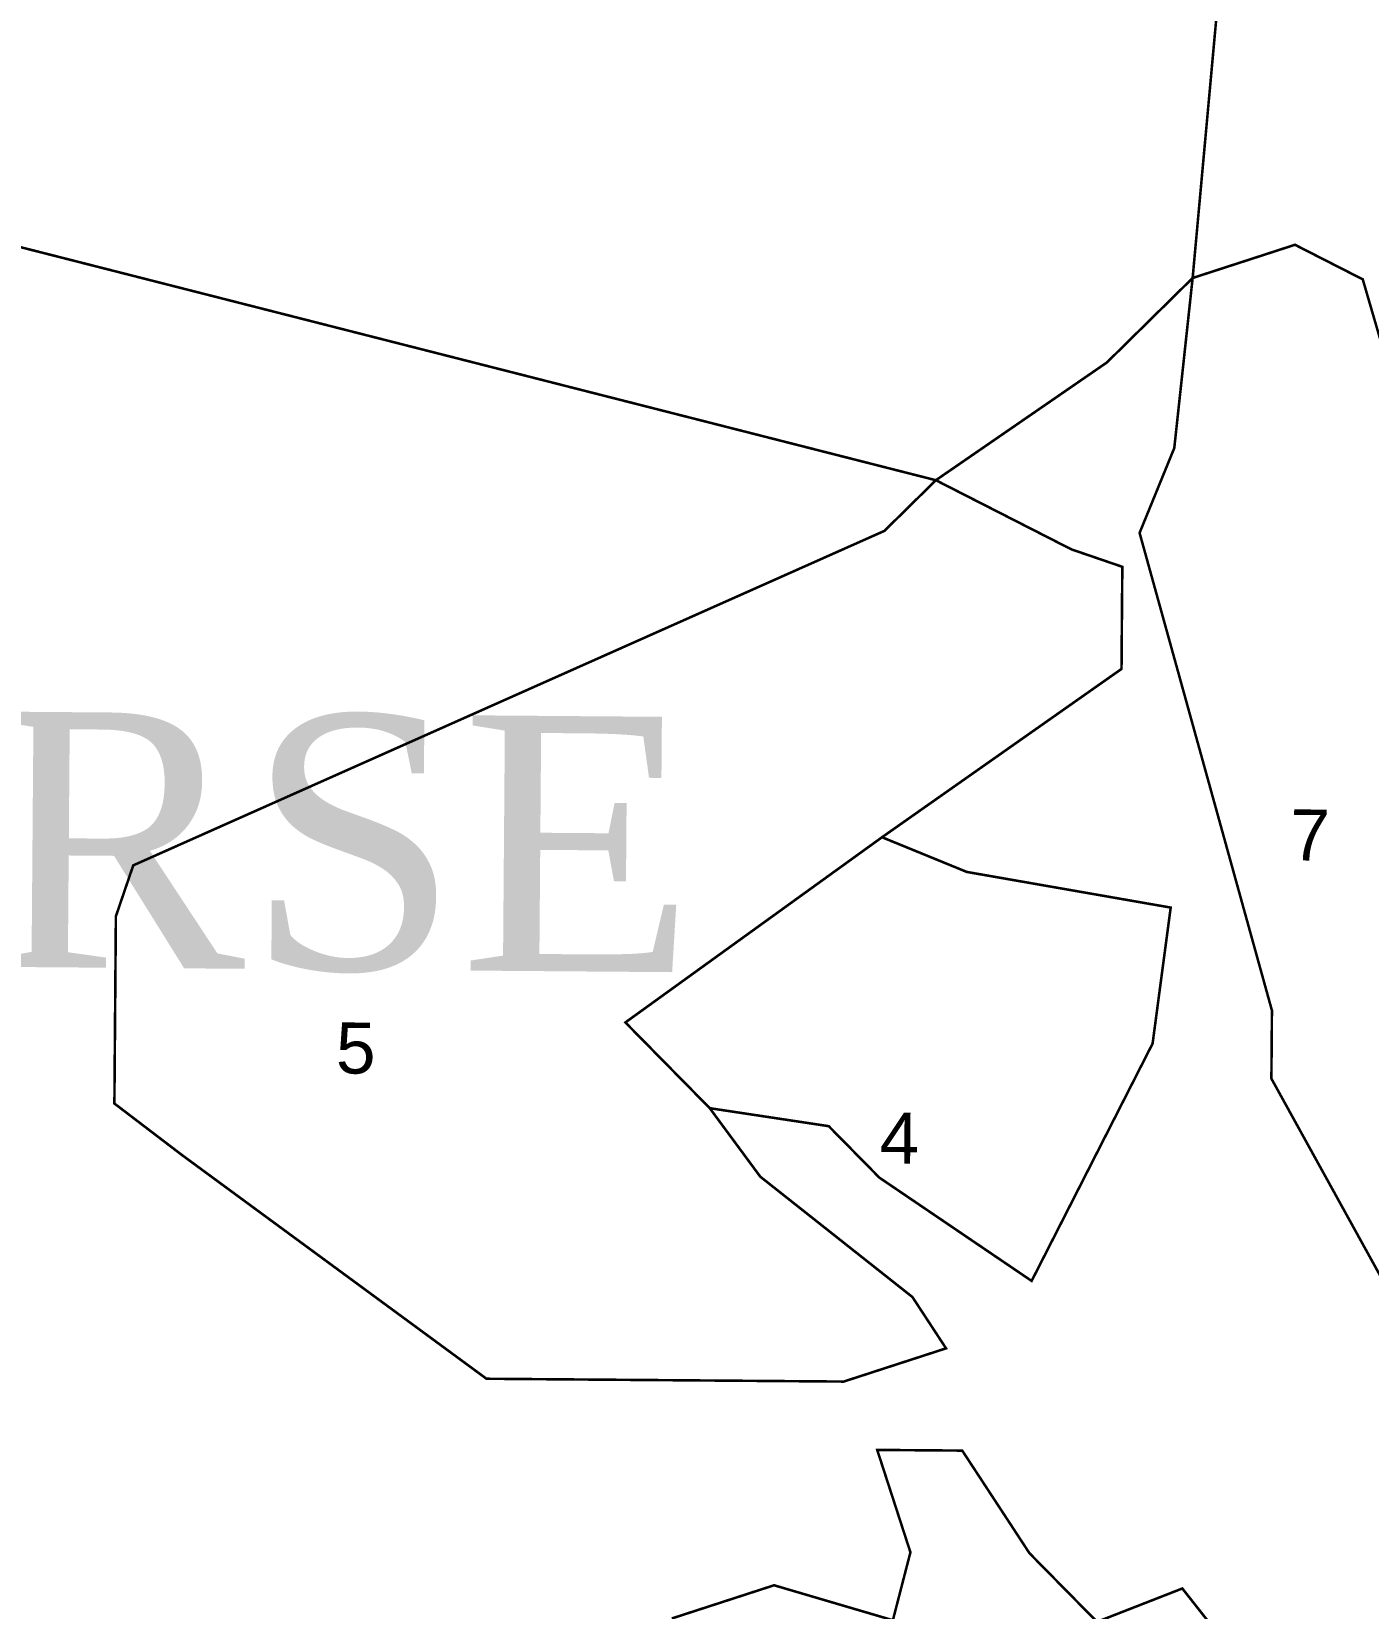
# Model space of a CAD drawing. Header units: metres. Extents: x 317370 to 326712, y 1824935 to 1838812.
# Drawn here: x 324873.3 to 325190.1, y 1830131 to 1830504.6 of the extents above; entities that cross this region are included whole.
import ezdxf

# ---------------------------------------------------------------- set-up
doc = ezdxf.new("R2010")
doc.units = ezdxf.units.M
doc.header["$MEASUREMENT"] = 0
for name, color, linetype in [('SURVEY NO.', 7, 'Continuous'), ('SURVEY PLOT BOUNDARY', 35, 'Continuous'), ('VILLAGE NAME', 3, 'Continuous')]:
    doc.layers.add(name, color=color, linetype=linetype)
doc.styles.add('PDF Arial', font='arial.ttf')
doc.styles.get("Standard").update_dxf_attribs({"font": 'times.ttf'})

# ---------------------------------------------------------------- blocks, each defined once
blk = doc.blocks.new('81')
at = {"layer": 'SURVEY PLOT BOUNDARY', "lineweight": 18, "const_width": 0.605}
for points in [[(324844.36, 1830738.86), (324912.05, 1830633.5), (324935.92, 1830593), (325008.48, 1830592.43), (325064.87, 1830587.95), (325137.27, 1830567.23), (325157.36, 1830559), (325153.23, 1830546.94), (325157.23, 1830542.88), (325148.41, 1830446.19), (325128.1, 1830426.19), (325087.57, 1830398.29), (324826.08, 1830464.85)], [(325246.45, 1830098.7), (325234.74, 1830147.17), (325202.84, 1830191.77), (325231.18, 1830207.67), (325200.49, 1830405.46), (325188.72, 1830445.87), (325172.66, 1830454.06), (325148.41, 1830446.19), (325157.23, 1830542.88)], [(325161.93, 1830115.49), (325145.97, 1830135.77), (325125.75, 1830127.87), (325109.75, 1830144.12), (325093.82, 1830168.43), (325073.67, 1830168.59), (325081.54, 1830144.34), (325077.38, 1830128.25), (325049.23, 1830136.53), (325024.98, 1830128.66)], [(324826.08, 1830464.85), (325087.57, 1830398.29), (325075.38, 1830386.29), (324897.39, 1830307.06), (324893.27, 1830294.99), (324892.92, 1830250.65), (324908.95, 1830238.43), (324981.09, 1830185.45), (325065.73, 1830184.78), (325089.98, 1830192.65), (325082.01, 1830204.81), (325045.96, 1830233.32), (325033.99, 1830249.54), (325062.18, 1830245.28), (325074.18, 1830233.09), (325110.26, 1830208.62), (325118.45, 1830224.68), (325138.92, 1830264.84), (325143.21, 1830297.06), (325094.9, 1830305.5), (325074.81, 1830313.72), (325131.56, 1830353.59), (325131.65, 1830365.69), (325131.75, 1830377.78), (325119.69, 1830381.91), (325087.57, 1830398.29), (325128.1, 1830426.19), (325148.41, 1830446.19), (325144.06, 1830405.91), (325135.84, 1830385.81), (325167.2, 1830272.68), (325167.07, 1830256.55), (325202.84, 1830191.77)], [(325024.98, 1830128.66), (325049.23, 1830136.53), (325077.38, 1830128.25), (325081.54, 1830144.34), (325073.67, 1830168.59), (325093.82, 1830168.43), (325109.75, 1830144.12), (325125.75, 1830127.87), (325145.97, 1830135.77), (325161.93, 1830115.49)]]:
    blk.add_lwpolyline(points, dxfattribs=at)
for points in [[(325202.84, 1830191.77), (325167.07, 1830256.55), (325167.2, 1830272.68), (325135.84, 1830385.81), (325144.06, 1830405.91), (325148.41, 1830446.19), (325172.66, 1830454.06), (325188.72, 1830445.87), (325200.49, 1830405.46), (325231.18, 1830207.67)], [(325074.81, 1830313.72), (325014, 1830269.85), (325033.99, 1830249.54), (325045.96, 1830233.32), (325082.01, 1830204.81), (325089.98, 1830192.65), (325065.73, 1830184.78), (324981.09, 1830185.45), (324908.95, 1830238.43), (324892.92, 1830250.65), (324893.27, 1830294.99), (324897.39, 1830307.06), (325075.38, 1830386.29), (325087.57, 1830398.29), (325119.69, 1830381.91), (325131.75, 1830377.78), (325131.65, 1830365.69), (325131.56, 1830353.59)], [(325033.99, 1830249.54), (325014, 1830269.85), (325074.81, 1830313.72), (325094.9, 1830305.5), (325143.21, 1830297.06), (325138.92, 1830264.84), (325118.45, 1830224.68), (325110.26, 1830208.62), (325074.18, 1830233.09), (325062.18, 1830245.28)]]:
    blk.add_lwpolyline(points, close=True, dxfattribs=at)
at = {"layer": 'SURVEY NO.', "char_height": 12.09, "attachment_point": 7, "rotation": 359.5492, "style": 'PDF Arial'}
for s, insert in [('7', (325171.51, 1830308.24)), ('5', (324945.38, 1830257.61)), ('4', (325074.2, 1830236.43))]:
    blk.add_mtext(s, dxfattribs=dict(at, insert=insert))
at = {"layer": 'VILLAGE NAME', "insert": (324715.81, 1830283.29), "char_height": 60.468, "attachment_point": 7, "rotation": 359.5492}
blk.add_mtext('SHIRSE', dxfattribs=at)

msp = doc.modelspace()

# ---------------------------------------------------------------- block references
msp.add_blockref('81', (0, 0))

doc.saveas('drawing.dxf')
